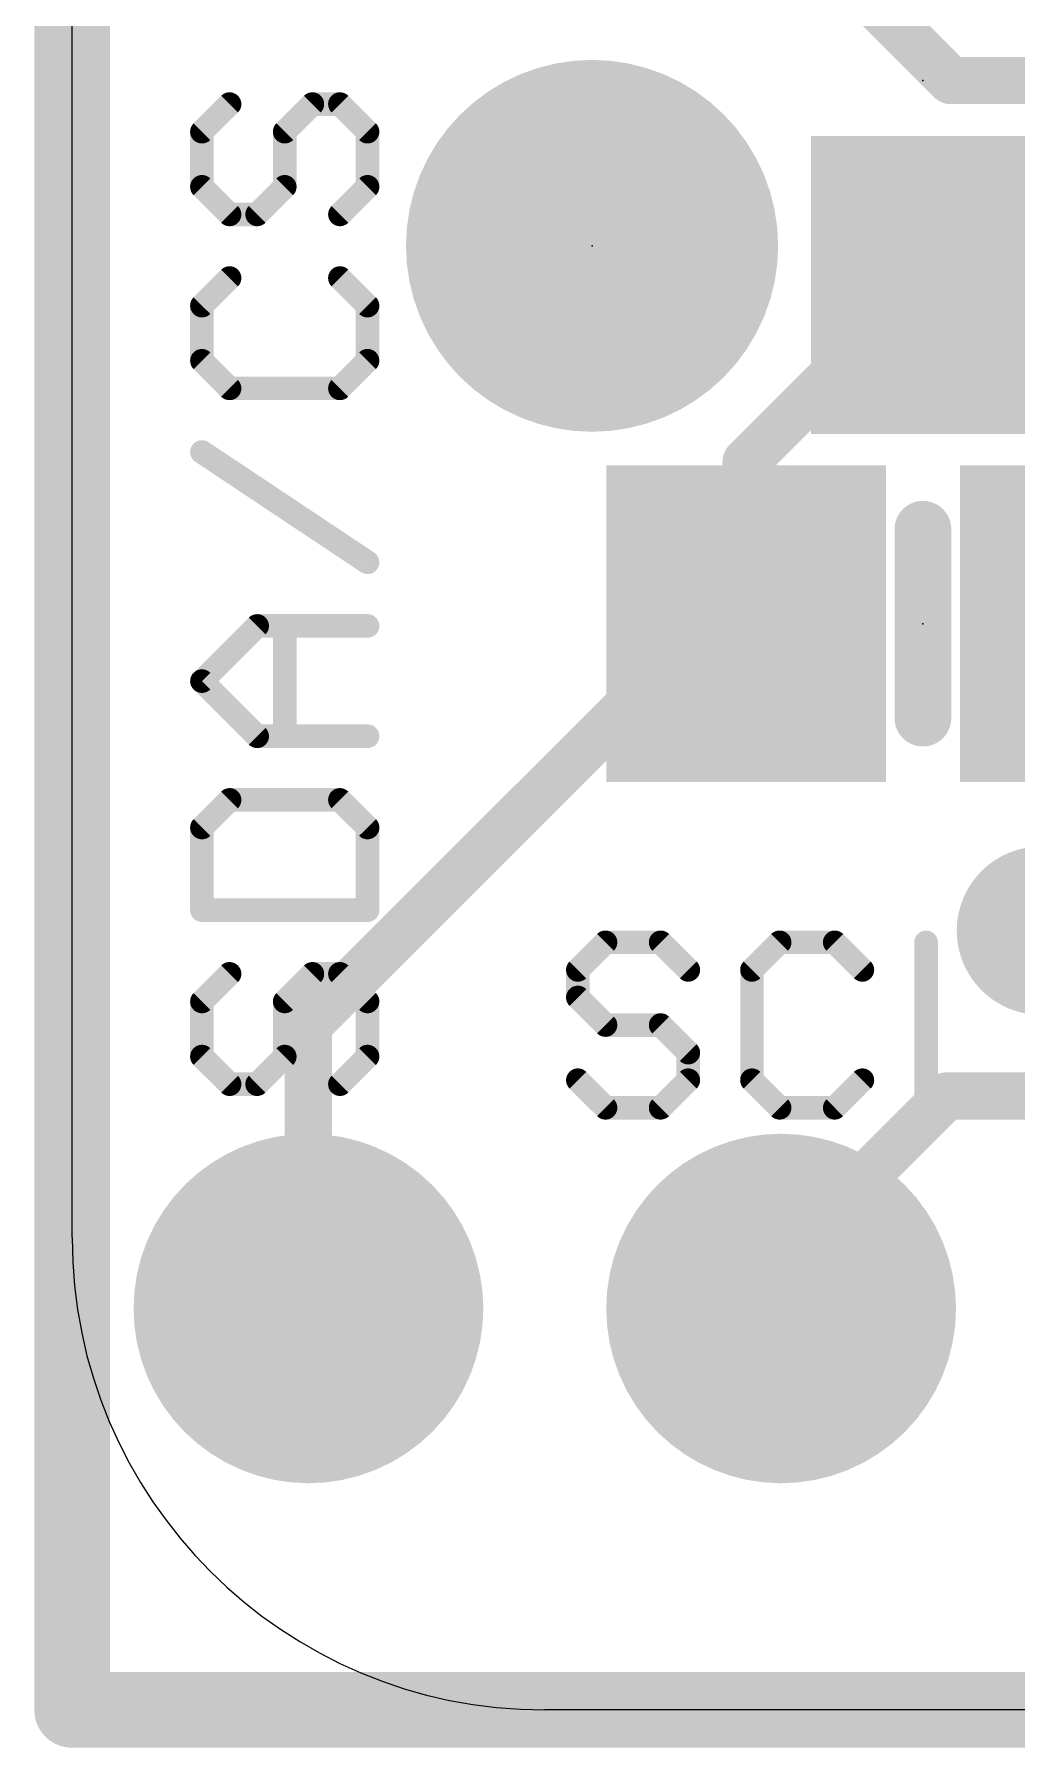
# Model space of a CAD drawing. Extents: x -0.2 to 28.1, y -0.2 to 21.4.
# Drawn here: x -0.2 to 5.08, y -0.2 to 9.01 of the extents above; entities that cross this region are included whole.
import ezdxf

# ---------------------------------------------------------------- set-up
doc = ezdxf.new("R2010")
doc.units = 0
for name, color, linetype in [('1', 12, 'CONTINUOUS'), ('16', 132, 'CONTINUOUS'), ('17', 110, 'CONTINUOUS'), ('18', 110, 'CONTINUOUS'), ('20', 53, 'CONTINUOUS'), ('21', 40, 'CONTINUOUS'), ('23', 40, 'CONTINUOUS'), ('29', 253, 'CONTINUOUS'), ('31', 253, 'CONTINUOUS')]:
    doc.layers.add(name, color=color, linetype=linetype)

# ---------------------------------------------------------------- blocks, each defined once
blk = doc.blocks.new('PIE')
at = {"const_width": 0.5}
blk.add_lwpolyline([(0, -0.25, 1), (0, 0.25, 1), (0, -0.25)], format="xyb", dxfattribs=at)
blk = doc.blocks.new('ROUNDP')
at = {"const_width": 0.5}
blk.add_lwpolyline([(0, -0.25, 1), (0, 0.25, 1), (0, -0.25)], format="xyb", dxfattribs=at)
blk = doc.blocks.new('RECT')
blk.add_solid([(-0.5, -0.5), (0.5, -0.5), (-0.5, 0.5), (0.5, 0.5)])
blk = doc.blocks.new('ROUNDV')
at = {"const_width": 0.5}
blk.add_lwpolyline([(0, -0.25, 1), (0, 0.25, 1), (0, -0.25)], format="xyb", dxfattribs=at)

msp = doc.modelspace()

# ---------------------------------------------------------------- linework, layer by layer
at = {"layer": '1', "const_width": 0.254}
for points in [[(3.622, 9.863), (4.722, 8.763)], [(4.722, 8.763), (5.715, 8.763)], [(4.572, 7.663), (3.622, 6.713)], [(3.622, 6.713), (3.622, 5.842)], [(3.429, 5.842), (1.27, 3.683)], [(3.622, 5.842), (3.429, 5.842)], [(1.27, 3.683), (1.27, 2.159)]]:
    msp.add_lwpolyline(points, dxfattribs=at)
at = {"layer": '1', "const_width": 0.127}
for points in [[(4.722, 8.8265, 1), (4.722, 8.6995)], [(4.6771, 8.7181, 1), (4.7669, 8.8079)], [(4.6169, 7.6181, 1), (4.5271, 7.7079)], [(3.6855, 6.713, 1), (3.5585, 6.713)], [(3.5771, 6.7579, 1), (3.6669, 6.6681)], [(3.429, 5.9055, 1), (3.429, 5.7785)], [(3.4739, 5.7971, 1), (3.3841, 5.8869)], [(3.5585, 5.842, 1), (3.6855, 5.842)], [(3.622, 5.7785, 1), (3.622, 5.9055)], [(1.3335, 3.683, 1), (1.2065, 3.683)], [(1.2251, 3.7279, 1), (1.3149, 3.6381)], [(1.2065, 2.159, 1), (1.3335, 2.159)]]:
    msp.add_lwpolyline(points, format="xyb", dxfattribs=at)
at = {"layer": '16'}
for points, const_width in [([(0, 0), (0, 21.209)], 0.4064), ([(4.699, 3.302), (3.81, 2.413)], 0.254), ([(5.842, 3.302), (4.699, 3.302)], 0.254), ([(3.81, 2.413), (3.81, 2.159)], 0.254), ([(27.94, 0), (0, 0)], 0.4064)]:
    msp.add_lwpolyline(points, dxfattribs=dict(at, const_width=const_width))
for points, const_width in [([(4.699, 3.3655, 1), (4.699, 3.2385)], 0.127), ([(4.7439, 3.2571, 1), (4.6541, 3.3469)], 0.127), ([(3.8735, 2.413, 1), (3.7465, 2.413)], 0.127), ([(3.7651, 2.4579, 1), (3.8549, 2.3681)], 0.127), ([(3.7465, 2.159, 1), (3.8735, 2.159)], 0.127), ([(0, 0.1016, 1), (0, -0.1016)], 0.2032), ([(-0.1016, 0, 1), (0.1016, 0)], 0.2032)]:
    msp.add_lwpolyline(points, format="xyb", dxfattribs=dict(at, const_width=const_width))
at = {"layer": '20'}
for p, q in [((0, 2.54), (0, 18.415)), ((25.4, 0), (2.54, 0))]:
    msp.add_line(p, q, dxfattribs=at)
msp.add_arc((2.54, 2.54), 2.54, 180, 270, dxfattribs=at)
at = {"layer": '21'}
for points, const_width in [([(0.846, 8.6363), (0.6977, 8.488)], 0.127), ([(1.1426, 8.488), (1.2909, 8.6363)], 0.127), ([(1.2909, 8.6363), (1.4392, 8.6363)], 0.127), ([(1.4392, 8.6363), (1.5875, 8.488)], 0.127), ([(0.6977, 8.488), (0.6977, 8.1914)], 0.127), ([(1.1426, 8.1914), (1.1426, 8.488)], 0.127), ([(1.5875, 8.488), (1.5875, 8.1914)], 0.127), ([(0.6977, 8.1914), (0.846, 8.0431)], 0.127), ([(0.9943, 8.0431), (1.1426, 8.1914)], 0.127), ([(1.5875, 8.1914), (1.4392, 8.0431)], 0.127), ([(0.846, 8.0431), (0.9943, 8.0431)], 0.127), ([(0.846, 7.7007), (0.6977, 7.5525)], 0.127), ([(1.5875, 7.5525), (1.4392, 7.7007)], 0.127), ([(0.6977, 7.5525), (0.6977, 7.2559)], 0.127), ([(1.5875, 7.2559), (1.5875, 7.5525)], 0.127), ([(0.6977, 7.2559), (0.846, 7.1076)], 0.127), ([(1.4392, 7.1076), (1.5875, 7.2559)], 0.127), ([(0.846, 7.1076), (1.4392, 7.1076)], 0.127), ([(1.5875, 6.1721), (0.6977, 6.7652)], 0.127), ([(4.572, 5.334), (4.572, 6.35)], 0.3048), ([(0.6977, 5.5331), (0.9943, 5.8297)], 0.127), ([(0.9943, 5.8297), (1.5875, 5.8297)], 0.127), ([(1.1426, 5.2365), (1.1426, 5.8297)], 0.127), ([(0.9943, 5.2365), (0.6977, 5.5331)], 0.127), ([(1.5875, 5.2365), (0.9943, 5.2365)], 0.127), ([(0.846, 4.8942), (0.6977, 4.7459)], 0.127), ([(1.4392, 4.8942), (0.846, 4.8942)], 0.127), ([(1.5875, 4.7459), (1.4392, 4.8942)], 0.127), ([(0.6977, 4.7459), (0.6977, 4.301)], 0.127), ([(1.5875, 4.301), (1.5875, 4.7459)], 0.127), ([(0.6977, 4.301), (1.5875, 4.301)], 0.127), ([(2.8662, 4.1283), (2.7179, 3.98)], 0.127), ([(3.1628, 4.1283), (2.8662, 4.1283)], 0.127), ([(3.3111, 3.98), (3.1628, 4.1283)], 0.127), ([(3.8018, 4.1283), (3.6535, 3.98)], 0.127), ([(4.0983, 4.1283), (3.8018, 4.1283)], 0.127), ([(4.2466, 3.98), (4.0983, 4.1283)], 0.127), ([(4.589, 4.1283), (4.589, 3.2385)], 0.127), ([(0.846, 3.9587), (0.6977, 3.8104)], 0.127), ([(1.1426, 3.8104), (1.2909, 3.9587)], 0.127), ([(1.2909, 3.9587), (1.4392, 3.9587)], 0.127), ([(1.4392, 3.9587), (1.5875, 3.8104)], 0.127), ([(2.7179, 3.98), (2.7179, 3.8317)], 0.127), ([(3.6535, 3.98), (3.6535, 3.3868)], 0.127), ([(0.6977, 3.8104), (0.6977, 3.5138)], 0.127), ([(1.1426, 3.5138), (1.1426, 3.8104)], 0.127), ([(1.5875, 3.8104), (1.5875, 3.5138)], 0.127), ([(2.7179, 3.8317), (2.8662, 3.6834)], 0.127), ([(2.8662, 3.6834), (3.1628, 3.6834)], 0.127), ([(3.1628, 3.6834), (3.3111, 3.5351)], 0.127), ([(3.3111, 3.5351), (3.3111, 3.3868)], 0.127), ([(0.6977, 3.5138), (0.846, 3.3655)], 0.127), ([(0.9943, 3.3655), (1.1426, 3.5138)], 0.127), ([(1.5875, 3.5138), (1.4392, 3.3655)], 0.127), ([(0.846, 3.3655), (0.9943, 3.3655)], 0.127), ([(2.8662, 3.2385), (2.7179, 3.3868)], 0.127), ([(3.3111, 3.3868), (3.1628, 3.2385)], 0.127), ([(3.6535, 3.3868), (3.8018, 3.2385)], 0.127), ([(4.0983, 3.2385), (4.2466, 3.3868)], 0.127), ([(3.1628, 3.2385), (2.8662, 3.2385)], 0.127), ([(3.8018, 3.2385), (4.0983, 3.2385)], 0.127), ([(4.589, 3.2385), (5.1822, 3.2385)], 0.127)]:
    msp.add_lwpolyline(points, dxfattribs=dict(at, const_width=const_width))
for points, const_width in [([(0.8685, 8.6138, 1), (0.8236, 8.6587)], 0.0635), ([(1.2909, 8.668, 1), (1.2909, 8.6045)], 0.0635), ([(1.3134, 8.6138, 1), (1.2685, 8.6587)], 0.0635), ([(1.4617, 8.6587, 1), (1.4168, 8.6138)], 0.0635), ([(1.4392, 8.6045, 1), (1.4392, 8.668)], 0.0635), ([(0.7295, 8.488, 1), (0.666, 8.488)], 0.0635), ([(0.6753, 8.5104, 1), (0.7202, 8.4655)], 0.0635), ([(1.1744, 8.488, 1), (1.1109, 8.488)], 0.0635), ([(1.1202, 8.5104, 1), (1.1651, 8.4655)], 0.0635), ([(1.6193, 8.488, 1), (1.5558, 8.488)], 0.0635), ([(1.565, 8.4655, 1), (1.61, 8.5104)], 0.0635), ([(0.7202, 8.2138, 1), (0.6753, 8.1689)], 0.0635), ([(0.666, 8.1914, 1), (0.7295, 8.1914)], 0.0635), ([(1.1109, 8.1914, 1), (1.1744, 8.1914)], 0.0635), ([(1.1651, 8.1689, 1), (1.1202, 8.2138)], 0.0635), ([(1.5558, 8.1914, 1), (1.6193, 8.1914)], 0.0635), ([(1.61, 8.1689, 1), (1.565, 8.2138)], 0.0635), ([(0.846, 8.0748, 1), (0.846, 8.0113)], 0.0635), ([(0.8236, 8.0206, 1), (0.8685, 8.0655)], 0.0635), ([(0.9719, 8.0655, 1), (1.0168, 8.0206)], 0.0635), ([(0.9943, 8.0113, 1), (0.9943, 8.0748)], 0.0635), ([(1.4168, 8.0655, 1), (1.4617, 8.0206)], 0.0635), ([(0.8685, 7.6783, 1), (0.8236, 7.7232)], 0.0635), ([(1.4617, 7.7232, 1), (1.4168, 7.6783)], 0.0635), ([(0.7295, 7.5525, 1), (0.666, 7.5525)], 0.0635), ([(0.6753, 7.5749, 1), (0.7202, 7.53)], 0.0635), ([(1.6193, 7.5525, 1), (1.5558, 7.5525)], 0.0635), ([(1.565, 7.53, 1), (1.61, 7.5749)], 0.0635), ([(0.7202, 7.2783, 1), (0.6753, 7.2334)], 0.0635), ([(0.666, 7.2559, 1), (0.7295, 7.2559)], 0.0635), ([(1.5558, 7.2559, 1), (1.6193, 7.2559)], 0.0635), ([(1.61, 7.2334, 1), (1.565, 7.2783)], 0.0635), ([(0.846, 7.1393, 1), (0.846, 7.0758)], 0.0635), ([(0.8236, 7.0851, 1), (0.8685, 7.13)], 0.0635), ([(1.4168, 7.13, 1), (1.4617, 7.0851)], 0.0635), ([(1.4392, 7.0758, 1), (1.4392, 7.1393)], 0.0635), ([(0.7154, 6.7916, 1), (0.6801, 6.7388)], 0.0635), ([(4.6482, 6.35, 1), (4.4958, 6.35)], 0.1524), ([(1.5699, 6.1456, 1), (1.6051, 6.1985)], 0.0635), ([(0.9943, 5.8615, 1), (0.9943, 5.798)], 0.0635), ([(1.0168, 5.8073, 1), (0.9719, 5.8522)], 0.0635), ([(1.1744, 5.8297, 1), (1.1109, 5.8297)], 0.0635), ([(1.5875, 5.798, 1), (1.5875, 5.8615)], 0.0635), ([(0.7202, 5.5556, 1), (0.6753, 5.5107)], 0.0635), ([(0.6753, 5.5556, 1), (0.7202, 5.5107)], 0.0635), ([(4.4958, 5.334, 1), (4.6482, 5.334)], 0.1524), ([(0.9943, 5.2683, 1), (0.9943, 5.2048)], 0.0635), ([(0.9719, 5.2141, 1), (1.0168, 5.259)], 0.0635), ([(1.1109, 5.2365, 1), (1.1744, 5.2365)], 0.0635), ([(1.5875, 5.2048, 1), (1.5875, 5.2683)], 0.0635), ([(0.846, 4.9259, 1), (0.846, 4.8624)], 0.0635), ([(0.8685, 4.8717, 1), (0.8236, 4.9166)], 0.0635), ([(1.4617, 4.9166, 1), (1.4168, 4.8717)], 0.0635), ([(1.4392, 4.8624, 1), (1.4392, 4.9259)], 0.0635), ([(0.7295, 4.7459, 1), (0.666, 4.7459)], 0.0635), ([(0.6753, 4.7683, 1), (0.7202, 4.7234)], 0.0635), ([(1.6193, 4.7459, 1), (1.5558, 4.7459)], 0.0635), ([(1.565, 4.7234, 1), (1.61, 4.7683)], 0.0635), ([(0.6977, 4.3328, 1), (0.6977, 4.2693)], 0.0635), ([(0.666, 4.301, 1), (0.7295, 4.301)], 0.0635), ([(1.5558, 4.301, 1), (1.6193, 4.301)], 0.0635), ([(1.5875, 4.2693, 1), (1.5875, 4.3328)], 0.0635), ([(2.8662, 4.16, 1), (2.8662, 4.0965)], 0.0635), ([(2.8887, 4.1058, 1), (2.8438, 4.1507)], 0.0635), ([(3.1853, 4.1507, 1), (3.1404, 4.1058)], 0.0635), ([(3.1628, 4.0965, 1), (3.1628, 4.16)], 0.0635), ([(3.8018, 4.16, 1), (3.8018, 4.0965)], 0.0635), ([(3.8242, 4.1058, 1), (3.7793, 4.1507)], 0.0635), ([(4.1208, 4.1507, 1), (4.0759, 4.1058)], 0.0635), ([(4.0983, 4.0965, 1), (4.0983, 4.16)], 0.0635), ([(4.6207, 4.1283, 1), (4.5572, 4.1283)], 0.0635), ([(0.8685, 3.9362, 1), (0.8236, 3.9811)], 0.0635), ([(1.2909, 3.9904, 1), (1.2909, 3.9269)], 0.0635), ([(1.3134, 3.9362, 1), (1.2685, 3.9811)], 0.0635), ([(1.4617, 3.9811, 1), (1.4168, 3.9362)], 0.0635), ([(1.4392, 3.9269, 1), (1.4392, 3.9904)], 0.0635), ([(2.7497, 3.98, 1), (2.6862, 3.98)], 0.0635), ([(2.6955, 4.0024, 1), (2.7404, 3.9575)], 0.0635), ([(3.2887, 3.9575, 1), (3.3336, 4.0024)], 0.0635), ([(3.6852, 3.98, 1), (3.6217, 3.98)], 0.0635), ([(3.631, 4.0024, 1), (3.6759, 3.9575)], 0.0635), ([(4.2242, 3.9575, 1), (4.2691, 4.0024)], 0.0635), ([(0.7295, 3.8104, 1), (0.666, 3.8104)], 0.0635), ([(1.1744, 3.8104, 1), (1.1109, 3.8104)], 0.0635), ([(1.6193, 3.8104, 1), (1.5558, 3.8104)], 0.0635), ([(2.7404, 3.8541, 1), (2.6955, 3.8092)], 0.0635), ([(0.6753, 3.8328, 1), (0.7202, 3.7879)], 0.0635), ([(1.1202, 3.8328, 1), (1.1651, 3.7879)], 0.0635), ([(1.565, 3.7879, 1), (1.61, 3.8328)], 0.0635), ([(2.6862, 3.8317, 1), (2.7497, 3.8317)], 0.0635), ([(2.8662, 3.7151, 1), (2.8662, 3.6516)], 0.0635), ([(2.8438, 3.6609, 1), (2.8887, 3.7058)], 0.0635), ([(3.1853, 3.7058, 1), (3.1404, 3.6609)], 0.0635), ([(3.1628, 3.6516, 1), (3.1628, 3.7151)], 0.0635), ([(3.3429, 3.5351, 1), (3.2794, 3.5351)], 0.0635), ([(0.7202, 3.5362, 1), (0.6753, 3.4913)], 0.0635), ([(0.666, 3.5138, 1), (0.7295, 3.5138)], 0.0635), ([(1.1109, 3.5138, 1), (1.1744, 3.5138)], 0.0635), ([(1.1651, 3.4913, 1), (1.1202, 3.5362)], 0.0635), ([(1.5558, 3.5138, 1), (1.6193, 3.5138)], 0.0635), ([(1.61, 3.4913, 1), (1.565, 3.5362)], 0.0635), ([(3.2887, 3.5126, 1), (3.3336, 3.5575)], 0.0635), ([(0.846, 3.3973, 1), (0.846, 3.3338)], 0.0635), ([(0.8236, 3.343, 1), (0.8685, 3.388)], 0.0635), ([(0.9719, 3.388, 1), (1.0168, 3.343)], 0.0635), ([(0.9943, 3.3338, 1), (0.9943, 3.3973)], 0.0635), ([(1.4168, 3.388, 1), (1.4617, 3.343)], 0.0635), ([(2.7404, 3.4092, 1), (2.6955, 3.3643)], 0.0635), ([(3.2794, 3.3868, 1), (3.3429, 3.3868)], 0.0635), ([(3.3336, 3.3643, 1), (3.2887, 3.4092)], 0.0635), ([(3.6759, 3.4092, 1), (3.631, 3.3643)], 0.0635), ([(3.6217, 3.3868, 1), (3.6852, 3.3868)], 0.0635), ([(4.2691, 3.3643, 1), (4.2242, 3.4092)], 0.0635), ([(2.8662, 3.2703, 1), (2.8662, 3.2067)], 0.0635), ([(2.8438, 3.216, 1), (2.8887, 3.261)], 0.0635), ([(3.1404, 3.261, 1), (3.1853, 3.216)], 0.0635), ([(3.1628, 3.2067, 1), (3.1628, 3.2703)], 0.0635), ([(3.8018, 3.2703, 1), (3.8018, 3.2067)], 0.0635), ([(3.7793, 3.216, 1), (3.8242, 3.261)], 0.0635), ([(4.0759, 3.261, 1), (4.1208, 3.216)], 0.0635), ([(4.0983, 3.2067, 1), (4.0983, 3.2703)], 0.0635), ([(4.589, 3.2703, 1), (4.589, 3.2067)], 0.0635), ([(4.5572, 3.2385, 1), (4.6207, 3.2385)], 0.0635)]:
    msp.add_lwpolyline(points, format="xyb", dxfattribs=dict(at, const_width=const_width))
at = {"layer": '23'}
for p in [(4.572, 8.763), (2.794, 7.874), (4.572, 5.842)]:
    msp.add_point(p, dxfattribs=at)
at = {"layer": '29'}
for points, const_width in [([(2.794, 8.624, 0.4142), (2.044, 7.874)], 0.5), ([(3.544, 7.874, 0.4142), (2.794, 8.624)], 0.5), ([(2.794, 8.749, 1), (2.794, 8.499)], 0.25), ([(2.794, 8.499, 1), (2.794, 8.749)], 0.25), ([(2.044, 7.874, 0.4142), (2.794, 7.124)], 0.5), ([(2.169, 7.874, 1), (1.919, 7.874)], 0.25), ([(2.794, 7.124, 0.4142), (3.544, 7.874)], 0.5), ([(3.669, 7.874, 1), (3.419, 7.874)], 0.25), ([(1.919, 7.874, 1), (2.169, 7.874)], 0.25), ([(3.419, 7.874, 1), (3.669, 7.874)], 0.25), ([(2.794, 7.249, 1), (2.794, 6.999)], 0.25), ([(2.794, 6.999, 1), (2.794, 7.249)], 0.25)]:
    msp.add_lwpolyline(points, format="xyb", dxfattribs=dict(at, const_width=const_width))

# ---------------------------------------------------------------- block references
at = {"layer": '1'}
msp.add_blockref('PIE', (2.794, 7.874), dxfattribs=at)
at = {"layer": '1', "yscale": 1.4, "rotation": 180}
msp.add_blockref('RECT', (4.572, 7.663), dxfattribs=at)
at = {"layer": '1', "xscale": 1.3, "yscale": 1.5, "rotation": 180}
for p in [(3.622, 5.842), (5.522, 5.842)]:
    msp.add_blockref('RECT', p, dxfattribs=at)
at = {"layer": '17', "xscale": 1.6764, "yscale": 1.6764, "rotation": 270}
for p in [(1.27, 2.159), (1.27, 2.159), (3.81, 2.159), (3.81, 2.159)]:
    msp.add_blockref('ROUNDP', p, dxfattribs=at)
at = {"layer": '18', "xscale": 0.9064, "yscale": 0.9064}
msp.add_blockref('ROUNDV', (5.207, 4.191), dxfattribs=at)
msp.add_blockref('ROUNDV', (5.207, 4.191), dxfattribs=at)
at = {"layer": '29', "xscale": 1.2032, "yscale": 1.2032}
msp.add_blockref('PIE', (2.794, 7.874), dxfattribs=at)
at = {"layer": '29'}
for name, p, xscale, yscale, rotation in [('RECT', (4.572, 7.663), 1.2032, 1.6032, 180), ('RECT', (3.622, 5.842), 1.5032, 1.7032, 180), ('RECT', (5.522, 5.842), 1.5032, 1.7032, 180), ('ROUNDP', (1.27, 2.159), 1.8796, 1.8796, 270), ('ROUNDP', (3.81, 2.159), 1.8796, 1.8796, 270)]:
    msp.add_blockref(name, p, dxfattribs=dict(at, xscale=xscale, yscale=yscale, rotation=rotation))
at = {"layer": '31', "yscale": 1.4, "rotation": 180}
msp.add_blockref('RECT', (4.572, 7.663), dxfattribs=at)
at = {"layer": '31', "xscale": 1.3, "yscale": 1.5, "rotation": 180}
for p in [(3.622, 5.842), (5.522, 5.842)]:
    msp.add_blockref('RECT', p, dxfattribs=at)

doc.saveas('drawing.dxf')
